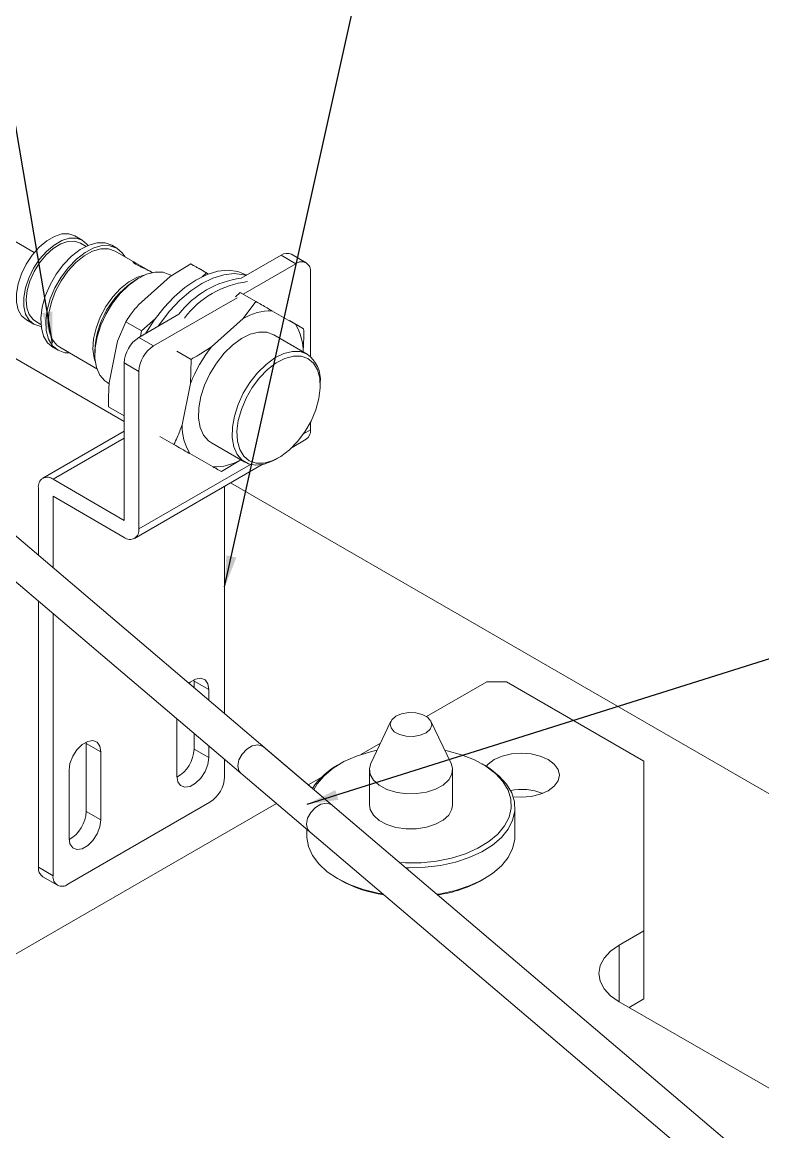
# Model space of a CAD drawing. Header units: millimetres. Extents: x 29 to 2500, y -68 to 1852.
# Drawn here: x 533.4 to 640.2, y 1445.1 to 1605 of the extents above; entities that cross this region are included whole.
import ezdxf

# ---------------------------------------------------------------- set-up
doc = ezdxf.new("R2010")
doc.units = ezdxf.units.MM
doc.header["$LTSCALE"] = 6
doc.layers.add('12', color=4, linetype='Continuous')
doc.dimstyles.new('SLDDIMSTYLE4', dxfattribs={"dimtxt": 0.18, "dimasz": 4.5, "dimexe": 0, "dimexo": 0.0625, "dimgap": 0, "dimtad": 0, "dimtih": 1, "dimtoh": 1, "dimdec": 0, "dimrnd": 1e-09, "dimzin": 0, "dimdsep": 46, "dimtxsty": 'Standard', "dimsah": 1, "dimcen": 0.09, "dimadec": 0, "dimazin": 0, "dimtfac": 4.5, "dimtdec": 0, "dimtofl": 0, "dimtmove": 0, "dimatfit": 3, "dimfxl": 0, "dimfrac": 2, "dimtolj": 1, "dimtzin": 0, "dimarcsym": 0})

msp = doc.modelspace()

# ---------------------------------------------------------------- linework, layer by layer
at = {"color": 7, "linetype": 'Continuous', "lineweight": 18}
for p, q in [((535.152, 1571.829), (530.603, 1574.456)), ((542.067, 1573.611), (541.006, 1574.223)), ((542.614, 1572.718), (541.817, 1573.178)), ((547.06, 1572.461), (546.353, 1572.869)), ((549.653, 1570.387), (546.81, 1572.028)), ((570.741, 1571.428), (565.005, 1568.117)), ((572.862, 1570.204), (570.741, 1571.428)), ((574.362, 1570.352), (572.241, 1571.577)), ((548.113, 1547.483), (509.127, 1569.989)), ((551.56, 1569.274), (549.632, 1570.387)), ((554.759, 1568.385), (557.71, 1570.191)), ((559.978, 1568.882), (557.71, 1570.191)), ((560.293, 1568.725), (558.907, 1569.514)), ((572.862, 1570.204), (565.276, 1565.825)), ((578.107, 1492.142), (488.169, 1568.534)), ((550.234, 1568.162), (549.88, 1567.957)), ((554.759, 1568.385), (550.176, 1564.301)), ((552.173, 1568.932), (551.757, 1569.172)), ((554.934, 1568.492), (554.734, 1568.608)), ((559.978, 1568.882), (559.346, 1568.319)), ((560.269, 1568.716), (559.978, 1568.882)), ((565.795, 1568.573), (565.759, 1568.594)), ((574.983, 1556.86), (574.983, 1568.979)), ((564.847, 1566.071), (564.155, 1565.453)), ((564.847, 1566.071), (567.115, 1564.761)), ((565.037, 1565.963), (564.847, 1566.071)), ((484.932, 1564.723), (574.871, 1488.331)), ((564.394, 1565.315), (552.356, 1558.366)), ((565.286, 1562.308), (567.115, 1564.761)), ((556.017, 1562.929), (550.235, 1559.59)), ((572.803, 1561.519), (569.433, 1563.437)), ((534.007, 1562.099), (535.068, 1561.486)), ((535.318, 1561.919), (536.114, 1561.459)), ((547.154, 1559.041), (548.347, 1561.848)), ((550.615, 1560.539), (548.347, 1561.848)), ((552.616, 1562.322), (550.615, 1560.539)), ((565.286, 1562.308), (560.703, 1558.224)), ((571.972, 1562.013), (574, 1560.842)), ((550.615, 1560.539), (550.448, 1559.714)), ((574.533, 1557.178), (569.698, 1559.97)), ((537.853, 1558.146), (538.56, 1557.738)), ((538.81, 1558.171), (544.173, 1555.075)), ((547.154, 1559.041), (545.941, 1553.039)), ((550.235, 1559.59), (552.356, 1558.366)), ((543.871, 1557.548), (543.871, 1557.139)), ((555.724, 1557.589), (557.753, 1556.418)), ((550.235, 1554.692), (548.113, 1555.916)), ((548.113, 1555.916), (548.113, 1533.216)), ((557.681, 1552.965), (557.753, 1556.418)), ((550.235, 1554.692), (550.235, 1531.992)), ((545.735, 1553.019), (545.936, 1552.903)), ((557.681, 1552.965), (556.468, 1546.962)), ((576.398, 1552.649), (576.398, 1553.057)), ((548.113, 1548.29), (545.869, 1549.585)), ((574.983, 1546.279), (574.983, 1547.36)), ((548.113, 1546.069), (536.36, 1539.284)), ((553.246, 1545.326), (555.275, 1544.155)), ((573.992, 1545.706), (574.983, 1546.279)), ((548.113, 1545.054), (537.86, 1539.135)), ((560.698, 1544.381), (565.534, 1541.589)), ((572.328, 1543.731), (574.362, 1544.905)), ((557.593, 1542.831), (560.963, 1540.913)), ((570.035, 1542.035), (570.388, 1542.239)), ((549.613, 1530.618), (568.035, 1541.253)), ((550.235, 1531.992), (566.313, 1541.274)), ((564.935, 1541.935), (562.16, 1540.236)), ((548.113, 1533.216), (537.86, 1539.135)), ((535.739, 1537.91), (535.739, 1528.129)), ((562.609, 1505.306), (562.609, 1538.121)), ((647.818, 1489.925), (563.47, 1538.618)), ((537.86, 1536.686), (548.113, 1530.767)), ((537.86, 1526.327), (537.86, 1536.686)), ((535.739, 1521.568), (535.739, 1483.202)), ((537.86, 1481.977), (537.86, 1519.767)), ((558.19, 1510.044), (558.183, 1510.237)), ((558.19, 1510.044), (560.311, 1508.819)), ((558.19, 1509.06), (558.19, 1510.044)), ((560.311, 1507.258), (560.311, 1508.819)), ((600.439, 1509.945), (591.739, 1504.922)), ((603.268, 1509.945), (600.439, 1509.945)), ((623.067, 1498.515), (603.268, 1509.945)), ((555.715, 1504.601), (555.715, 1496.367)), ((586.586, 1504.243), (583.694, 1498.17)), ((595.264, 1498.17), (592.372, 1504.243)), ((558.19, 1500.245), (558.19, 1502.499)), ((542.633, 1501.063), (542.627, 1501.257)), ((542.633, 1501.063), (544.755, 1499.839)), ((542.633, 1491.265), (542.633, 1501.063)), ((560.311, 1499.021), (560.311, 1500.698)), ((648.456, 1432.389), (568.198, 1500.559)), ((585.079, 1501.077), (582.252, 1499.446)), ((544.755, 1490.04), (544.755, 1499.839)), ((558.19, 1500.245), (560.311, 1499.021)), ((562.609, 1496.265), (562.609, 1498.746)), ((579.224, 1498.107), (578.871, 1497.902)), ((600.087, 1497.902), (599.734, 1498.107)), ((623.067, 1474.023), (623.067, 1498.515)), ((540.158, 1497.185), (540.158, 1487.387)), ((564.961, 1496.748), (648.456, 1425.829)), ((576.509, 1496.13), (574.665, 1495.066)), ((583.479, 1497.251), (583.479, 1492.189)), ((595.479, 1492.189), (595.479, 1497.251)), ((560.488, 1492.59), (539.982, 1480.752)), ((570.067, 1492.411), (476.81, 1438.575)), ((542.633, 1491.265), (544.755, 1490.04)), ((604.479, 1487.698), (604.479, 1491.78)), ((574.479, 1488.663), (574.479, 1487.698)), ((604.456, 1487.216), (604.479, 1487.698)), ((535.739, 1483.202), (537.86, 1481.977)), ((536.36, 1481.829), (538.482, 1480.604)), ((578.871, 1481.576), (579.224, 1481.371)), ((599.734, 1481.371), (600.087, 1481.576)), ((623.067, 1474.023), (619.531, 1471.982)), ((623.067, 1464.224), (623.067, 1474.023)), ((619.531, 1471.982), (619.531, 1463.818)), ((619.531, 1463.818), (647.815, 1447.49)), ((623.067, 1464.224), (620.947, 1463.001))]:
    msp.add_line(p, q, dxfattribs=at)
at = {"color": 7, "linetype": 'Continuous', "lineweight": 18, "flags": 128}
for points in [[(540.994, 1574.23), (540.125, 1574.523), (539.125, 1574.497), (538.043, 1574.153), (536.935, 1573.508), (535.855, 1572.596), (534.858, 1571.461), (533.994, 1570.161), (533.306, 1568.76), (532.829, 1567.329), (532.586, 1565.94), (532.59, 1564.662), (532.841, 1563.56), (533.325, 1562.689), (534.007, 1562.099)], [(542.055, 1573.618), (541.186, 1573.911), (540.186, 1573.885), (539.104, 1573.541), (537.996, 1572.896), (536.916, 1571.984), (535.919, 1570.849), (535.055, 1569.548), (534.367, 1568.148), (533.89, 1566.717), (533.647, 1565.328), (533.651, 1564.05), (533.901, 1562.948), (534.386, 1562.076), (535.08, 1561.479), (535.949, 1561.187), (536.143, 1561.166)], [(541.806, 1573.184), (540.966, 1573.461), (539.998, 1573.418), (538.952, 1573.059), (537.885, 1572.403), (536.855, 1571.486), (535.918, 1570.356), (535.123, 1569.075), (534.514, 1567.711), (534.124, 1566.339), (533.973, 1565.032), (534.069, 1563.86), (534.409, 1562.888), (534.972, 1562.166), (535.318, 1561.919)], [(546.338, 1572.878), (545.358, 1573.221), (544.237, 1573.228), (543.022, 1572.897), (541.767, 1572.243), (540.527, 1571.295), (539.355, 1570.094), (538.304, 1568.693), (537.418, 1567.152), (536.738, 1565.539), (536.292, 1563.925), (536.1, 1562.381), (536.17, 1560.972), (536.499, 1559.762), (537.074, 1558.804), (537.853, 1558.146)], [(547.045, 1572.469), (546.066, 1572.813), (544.944, 1572.82), (543.729, 1572.489), (542.474, 1571.835), (541.234, 1570.887), (540.062, 1569.686), (539.011, 1568.285), (538.126, 1566.744), (537.445, 1565.131), (536.999, 1563.517), (536.807, 1561.972), (536.877, 1560.564), (537.206, 1559.354), (537.781, 1558.395), (538.575, 1557.73), (539.554, 1557.386), (540.247, 1557.342)], [(542.883, 1572.84), (542.749, 1573.021), (542.055, 1573.618)], [(548.246, 1571.199), (547.839, 1571.803), (547.045, 1572.469)], [(546.796, 1572.036), (545.84, 1572.365), (544.742, 1572.354), (543.554, 1572.004), (542.331, 1571.332), (541.13, 1570.368), (540.008, 1569.157), (539.017, 1567.757), (538.204, 1566.232), (537.606, 1564.655), (537.251, 1563.098), (537.156, 1561.635), (537.325, 1560.334), (537.751, 1559.256), (538.414, 1558.451), (538.81, 1558.171)], [(565.734, 1568.608), (564.507, 1569.101), (563.132, 1569.273), (561.643, 1569.118), (560.078, 1568.642), (558.473, 1567.855), (556.87, 1566.777), (555.307, 1565.434), (553.823, 1563.86), (552.454, 1562.094), (551.234, 1560.178), (551.225, 1560.162)], [(551.164, 1568.62), (550.012, 1568.276), (548.79, 1567.603), (547.589, 1566.639), (546.467, 1565.429), (545.476, 1564.028), (544.663, 1562.504), (544.064, 1560.926), (543.709, 1559.37), (543.614, 1557.907), (543.784, 1556.606), (543.939, 1556.105)], [(554.719, 1568.617), (553.718, 1568.974), (552.574, 1568.998), (551.335, 1568.687), (550.051, 1568.053), (548.774, 1567.123), (547.557, 1565.934), (546.45, 1564.536), (545.497, 1562.986), (544.739, 1561.346), (544.205, 1559.685), (543.919, 1558.07), (543.891, 1556.567), (544.122, 1555.238), (544.604, 1554.137), (545.317, 1553.31), (545.735, 1553.019)], [(565.691, 1568.513), (565.355, 1568.612), (563.981, 1568.783), (562.492, 1568.629), (560.926, 1568.152), (559.322, 1567.365), (557.718, 1566.287), (556.155, 1564.944), (554.671, 1563.37), (553.302, 1561.604), (553.025, 1561.201)], [(569.682, 1559.979), (568.681, 1560.336), (567.538, 1560.36), (566.298, 1560.049), (565.014, 1559.415), (563.737, 1558.485), (562.52, 1557.296), (561.413, 1555.898), (560.461, 1554.347), (559.702, 1552.708), (559.169, 1551.047), (558.882, 1549.432), (558.854, 1547.929), (559.086, 1546.6), (559.568, 1545.499), (560.28, 1544.672), (560.698, 1544.381)], [(574.518, 1557.187), (573.517, 1557.545), (572.373, 1557.568), (571.134, 1557.257), (569.85, 1556.623), (568.573, 1555.693), (567.356, 1554.505), (566.249, 1553.106), (565.296, 1551.556), (564.538, 1549.916), (564.004, 1548.255), (563.718, 1546.64), (563.69, 1545.137), (563.921, 1543.808), (564.403, 1542.708), (565.116, 1541.88), (566.03, 1541.36), (567.107, 1541.168), (568.305, 1541.313), (569.573, 1541.788), (570.035, 1542.035)], [(574.622, 1556.549), (573.643, 1556.893), (572.521, 1556.9), (571.306, 1556.569), (570.051, 1555.915), (568.811, 1554.967), (567.639, 1553.766), (566.588, 1552.365), (565.703, 1550.824), (565.022, 1549.211), (564.576, 1547.597), (564.384, 1546.052), (564.454, 1544.644), (564.784, 1543.434), (565.358, 1542.475), (566.152, 1541.81), (567.132, 1541.466), (568.253, 1541.459), (569.468, 1541.79), (570.723, 1542.444), (571.963, 1543.392), (573.135, 1544.593), (574.186, 1545.994), (575.072, 1547.535), (575.752, 1549.148), (576.198, 1550.762), (576.39, 1552.307), (576.32, 1553.715), (575.991, 1554.925), (575.416, 1555.884), (574.622, 1556.549)], [(560.311, 1508.819), (560.172, 1509.647), (559.773, 1510.215), (559.162, 1510.454), (558.412, 1510.336), (557.614, 1509.876), (557.419, 1509.714)], [(586.484, 1503.88), (586.607, 1503.283), (587.077, 1502.746), (587.837, 1502.334), (588.794, 1502.097), (589.835, 1502.064), (590.832, 1502.238), (591.666, 1502.598), (592.237, 1503.102), (592.474, 1503.687), (592.351, 1504.284), (591.881, 1504.821), (591.121, 1505.233), (590.164, 1505.47), (589.123, 1505.503), (588.126, 1505.329), (587.292, 1504.969), (586.721, 1504.466), (586.484, 1503.88)], [(544.755, 1499.839), (544.616, 1500.666), (544.217, 1501.234), (543.605, 1501.474), (542.855, 1501.356), (542.057, 1500.895), (541.307, 1500.147), (540.696, 1499.201), (540.297, 1498.173), (540.158, 1497.185)], [(564.961, 1496.748), (564.669, 1497.123), (564.511, 1497.842), (564.669, 1498.685), (565.117, 1499.523), (565.788, 1500.229), (566.579, 1500.695), (567.37, 1500.85), (568.041, 1500.671), (568.198, 1500.559)], [(555.715, 1496.367), (555.853, 1495.54), (556.252, 1494.972), (556.864, 1494.732), (557.614, 1494.85), (558.412, 1495.311), (559.162, 1496.059), (559.773, 1497.004), (560.172, 1498.033), (560.311, 1499.021)], [(584.599, 1500.071), (583.625, 1499.847), (581.622, 1499.224), (579.813, 1498.428), (578.241, 1497.478), (576.946, 1496.398), (575.959, 1495.214), (575.481, 1494.372)], [(603.957, 1491.723), (603.905, 1493.036), (603.497, 1494.328), (602.745, 1495.568), (601.666, 1496.724), (600.287, 1497.769), (598.642, 1498.676), (596.771, 1499.424), (594.72, 1499.993), (594.359, 1500.071)], [(604.224, 1493.371), (605.389, 1493.299), (606.812, 1493.407), (608.139, 1493.724), (609.278, 1494.229), (610.152, 1494.887), (610.702, 1495.652), (610.889, 1496.474), (610.702, 1497.296), (610.152, 1498.062), (609.278, 1498.719), (608.139, 1499.224), (606.812, 1499.541), (605.389, 1499.649), (603.965, 1499.541), (602.639, 1499.224), (601.5, 1498.719), (600.626, 1498.062), (600.35, 1497.747)], [(583.694, 1498.17), (583.488, 1497.444), (583.593, 1496.578), (584.068, 1495.754), (584.883, 1495.024), (585.987, 1494.435), (587.31, 1494.022), (588.77, 1493.812), (590.274, 1493.818), (591.728, 1494.04), (593.04, 1494.464), (594.129, 1495.063), (594.926, 1495.799), (595.381, 1496.627), (595.464, 1497.493), (595.264, 1498.17)], [(600.087, 1497.902), (600.849, 1497.429), (602.209, 1496.36), (603.271, 1495.185), (604.01, 1493.93), (604.408, 1492.624), (604.456, 1491.298)], [(578.107, 1492.142), (577.951, 1492.253), (577.28, 1492.433), (576.489, 1492.278), (575.698, 1491.812), (575.027, 1491.106), (574.579, 1490.268), (574.421, 1489.425), (574.579, 1488.706), (574.871, 1488.331)], [(583.479, 1492.189), (583.593, 1491.515), (584.068, 1490.692), (584.883, 1489.962), (585.987, 1489.372), (587.31, 1488.959), (588.77, 1488.749), (590.274, 1488.755), (591.728, 1488.977), (593.04, 1489.401), (594.129, 1490), (594.926, 1490.736), (595.381, 1491.564), (595.479, 1492.189)], [(587.844, 1483.871), (588.672, 1483.831), (590.947, 1483.861), (593.185, 1484.096), (595.333, 1484.53), (597.336, 1485.153), (599.146, 1485.949), (600.717, 1486.899), (602.012, 1487.979), (602.999, 1489.163), (603.652, 1490.421), (603.957, 1491.723)], [(604.456, 1491.298), (604.153, 1489.984), (603.506, 1488.712), (602.53, 1487.512), (601.249, 1486.412), (599.691, 1485.438), (597.894, 1484.612), (595.9, 1483.955), (593.756, 1483.481), (591.511, 1483.201), (589.218, 1483.122), (588.714, 1483.132)], [(540.158, 1487.387), (540.297, 1486.559), (540.696, 1485.991), (541.307, 1485.752), (542.057, 1485.87), (542.855, 1486.33), (543.605, 1487.079), (544.217, 1488.024), (544.616, 1489.052), (544.755, 1490.04)], [(574.479, 1487.698), (574.482, 1487.516), (574.706, 1486.197), (575.276, 1484.913), (576.179, 1483.694), (577.393, 1482.569), (578.891, 1481.564), (580.637, 1480.703), (582.591, 1480.005), (584.705, 1479.489), (585.433, 1479.359)], [(593.213, 1479.311), (593.756, 1479.398), (595.9, 1479.872), (597.894, 1480.53), (599.691, 1481.355), (601.249, 1482.329), (602.53, 1483.429), (603.506, 1484.63), (604.153, 1485.902), (604.456, 1487.216)], [(619.531, 1463.818), (618.287, 1464.693), (617.363, 1465.691), (616.794, 1466.774), (616.602, 1467.9), (616.794, 1469.026), (617.363, 1470.109), (618.287, 1471.107), (619.531, 1471.982)]]:
    msp.add_lwpolyline(points, dxfattribs=at)
at = {"color": 7, "linetype": 'Continuous', "lineweight": 18}
for centre, radius, start, end in [((571.619, 1570.202), 1.509, 65.69288, 125.61758), ((573.69, 1569.188), 1.31, 350.78596, 129.20329), ((556.748, 1557.053), 12.887, 122.20448, 177.8009), ((566.665, 1554.862), 13.358, 97.1394, 142.85522), ((567.498, 1554.372), 13.351, 96.87064, 143.12398), ((569.28, 1555.819), 7.62, 88.85004, 121.61163), ((566.398, 1557.556), 7.532, 358.72468, 31.74505), ((552.719, 1555.707), 4.61, 122.60548, 177.39452), ((554.84, 1554.482), 4.61, 122.60548, 177.39452), ((577.324, 1545.175), 21.132, 141.86566, 158.36989), ((571.877, 1553.492), 4.541, 354.50384, 54.45125), ((563.998, 1546.794), 7.532, 178.72468, 211.74505), ((573.556, 1546.097), 1.439, 304.05635, 7.25583), ((561.126, 1548.441), 7.53, 268.75748, 300.30696), ((537.032, 1538.12), 1.31, 50.79671, 189.21404), ((548.941, 1531.782), 1.31, 230.79671, 9.21404), ((553.32, 1500.413), 4.872, 299.52024, 358.02351), ((583.611, 1489.193), 9.916, 118.5592, 147.28064), ((558.003, 1496.474), 4.61, 302.60548, 357.39452), ((605.384, 1485.535), 8.895, 69.40092, 100.0392), ((537.764, 1491.433), 4.872, 299.52024, 358.02351), ((537.209, 1483.04), 1.479, 173.70115, 234.98667), ((539.153, 1481.768), 1.31, 170.78596, 309.20329), ((588.313, 1497.817), 18.79, 241.07278, 261.66973), ((590.734, 1497.545), 18.509, 278.03829, 299.09208)]:
    msp.add_arc(centre, radius, start, end, dxfattribs=at)
for points, knots in [([(549.379, 1570.485), (549.372, 1570.48), (549.352, 1570.464), (549.477, 1570.344), (549.735, 1570.165), (550.117, 1569.952), (550.57, 1569.734), (551.031, 1569.526), (551.455, 1569.333), (551.648, 1569.23), (551.745, 1569.179)], [0, 0, 0, 0, 0.07306809, 0.20494016, 0.33608836, 0.4690026, 0.60342608, 0.73675831, 0.86835149, 1, 1, 1, 1]), ([(549.619, 1570.394), (549.528, 1570.442), (549.384, 1570.517), (549.381, 1570.484), (549.379, 1570.473)], [0, 0, 0, 0, 0.636848, 1, 1, 1, 1]), ([(549.858, 1570.256), (549.839, 1570.269), (549.704, 1570.362), (549.516, 1570.468), (549.429, 1570.493), (549.386, 1570.505)], [0, 0, 0, 0, 0.0748421, 0.5340125, 1, 1, 1, 1]), ([(557.71, 1570.191), (557.957, 1570.052), (558.316, 1569.849), (558.767, 1569.594), (558.907, 1569.514)], [0, 0, 0, 0, 0.6894079, 1, 1, 1, 1]), ([(567.115, 1564.761), (567.668, 1564.445), (568.47, 1563.987), (569.205, 1563.568), (569.433, 1563.437)], [0, 0, 0, 0, 0.6894079, 1, 1, 1, 1]), ([(548.347, 1561.848), (548.556, 1562.159), (549.115, 1562.992), (549.767, 1563.797), (550.176, 1564.301)], [0, 0, 0, 0, 0.3735948, 1, 1, 1, 1]), ([(572.803, 1561.519), (572.834, 1561.502), (573.293, 1561.241), (573.659, 1561.035), (574, 1560.842)], [0, 0, 0, 0, 0.0658492, 1, 1, 1, 1]), ([(574, 1560.842), (574.008, 1560.408), (574.027, 1559.245), (573.966, 1558.103), (573.928, 1557.388)], [0, 0, 0, 0, 0.3735948, 1, 1, 1, 1]), ([(557.753, 1556.418), (558.132, 1556.631), (559.147, 1557.201), (560.104, 1557.83), (560.703, 1558.224)], [0, 0, 0, 0, 0.3735948, 1, 1, 1, 1]), ([(545.869, 1549.585), (545.862, 1550.02), (545.842, 1551.182), (545.903, 1552.324), (545.941, 1553.039)], [0, 0, 0, 0, 0.3735948, 1, 1, 1, 1]), ([(555.275, 1544.155), (555.438, 1544.491), (555.874, 1545.391), (556.239, 1546.357), (556.468, 1546.962)], [0, 0, 0, 0, 0.37359478, 1, 1, 1, 1]), ([(557.593, 1542.831), (557.545, 1542.859), (556.818, 1543.274), (556.02, 1543.729), (555.275, 1544.155)], [0, 0, 0, 0, 0.0658492, 1, 1, 1, 1]), ([(562.16, 1540.236), (561.912, 1540.375), (561.553, 1540.578), (561.103, 1540.833), (560.963, 1540.913)], [0, 0, 0, 0, 0.6894079, 1, 1, 1, 1])]:
    msp.add_open_spline(points, degree=3, knots=knots, dxfattribs=at)

# ---------------------------------------------------------------- leaders
at = {"layer": '12'}
for points in [[(537.775, 1558.769), (524.388, 1637.587)], [(562.609, 1523.619), (587.977, 1637.818)], [(574.504, 1492.277), (914.811, 1599.598)]]:
    msp.add_leader(points, dimstyle='SLDDIMSTYLE4', dxfattribs=at)

doc.saveas('drawing.dxf')
